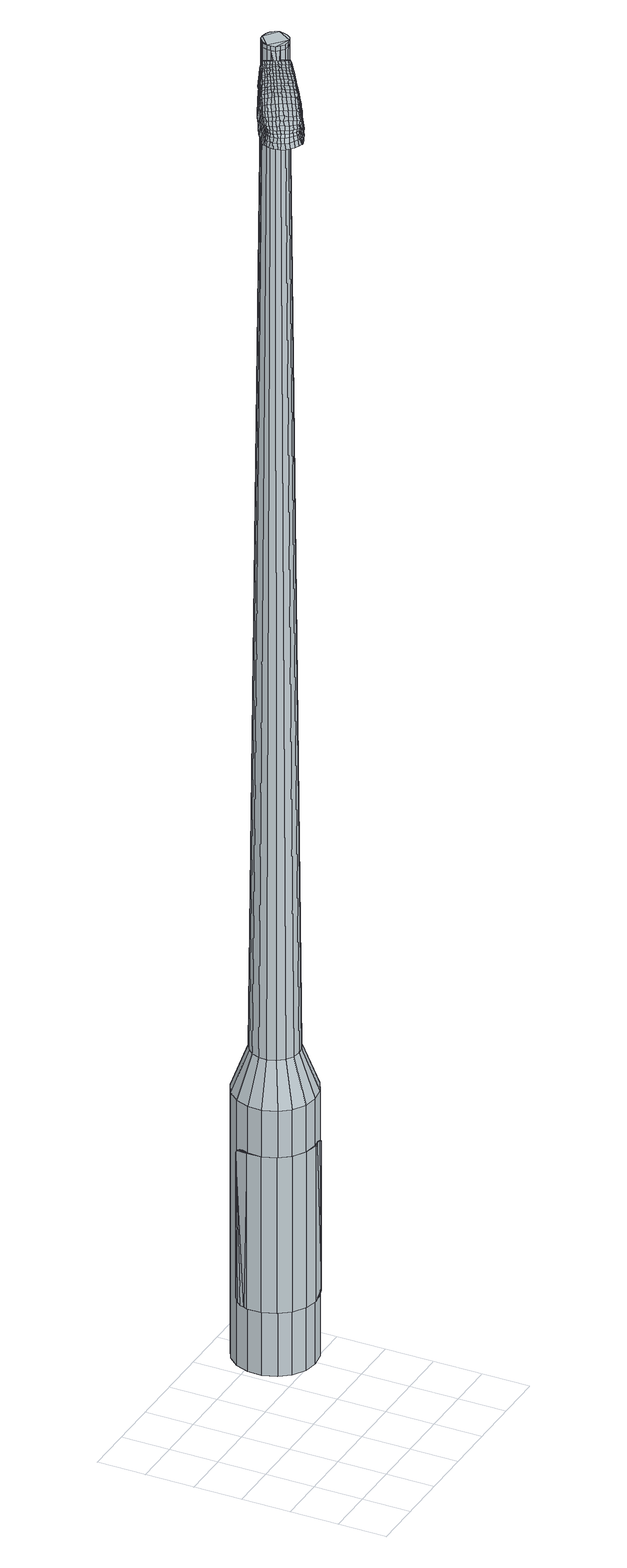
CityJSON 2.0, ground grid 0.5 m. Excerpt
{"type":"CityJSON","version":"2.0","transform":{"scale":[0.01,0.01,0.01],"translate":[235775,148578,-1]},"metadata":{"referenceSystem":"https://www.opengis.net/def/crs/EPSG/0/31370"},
"CityObjects":{
"object1":{"type":"GenericCityObject","attributes":{"cluster":125,"mean_distance_to_centroid":0.213,"new_centroid_x":235777,"new_centroid_y":148579.91,"mean_distance_to_camera":10.95,"H1":9.21,"H2":9.06,"Z_final":112.14,"cluster2":-1,"proj_x":235775.67,"proj_y":148577.5,"id_line":62606,"bearing_l":118.81,"distance":2.75,"orientation":"left","G_obj":208.81},"geometry":[{"type":"MultiSurface","lod":"2","boundaries":[[[0,1,2,3]],[[1,4,5,2]],[[4,6,7,5]],[[6,8,9,7]],[[8,10,11,9]],[[10,12,13,11]],[[12,14,15,13]],[[14,16,17,15]],[[16,18,19,17]],[[18,20,21,19]],[[20,22,23,21]],[[22,24,25,23]],[[24,26,27,25]],[[26,28,29,27]],[[28,30,31,29]],[[30,32,33,31]],[[32,34,35,33]],[[34,0,3,35]],[[36,37,38,39]],[[38,40,41,42]],[[41,43,42]],[[42,44,45,46]],[[45,47,46]],[[46,48,49,50]],[[49,51,50]],[[42,46,50,38]],[[50,52,39,38]],[[53,36,39]],[[2,5,7,35]],[[7,9,11,15]],[[11,13,15]],[[15,17,19,23]],[[19,21,23]],[[23,25,27,31]],[[27,29,31]],[[15,23,31,7]],[[31,33,35,7]],[[3,2,35]],[[1,0,54,55]],[[0,34,56,54]],[[34,32,57,56]],[[32,30,58,57]],[[30,28,59,58]],[[28,26,60,59]],[[26,24,61,60]],[[24,22,62,61]],[[22,20,63,62]],[[20,18,64,63]],[[18,16,65,64]],[[16,14,66,65]],[[14,12,67,66]],[[12,10,68,67]],[[10,8,69,68]],[[8,6,70,69]],[[6,4,71,70]],[[4,1,55,71]],[[55,54,72,73]],[[54,56,74,72]],[[56,57,75,74]],[[57,58,76,75]],[[58,59,77,76]],[[59,60,78,77]],[[60,61,79,78]],[[61,62,80,79]],[[62,63,81,80]],[[63,64,82,81]],[[64,65,83,82]],[[65,66,84,83]],[[66,67,85,84]],[[67,68,86,85]],[[68,69,87,86]],[[69,70,88,87]],[[70,71,89,88]],[[71,55,73,89]],[[90,91,92,93]],[[94,95,91,90]],[[96,97,95,94]],[[98,99,97,96]],[[100,101,99,98]],[[102,103,101,100]],[[104,105,103,102]],[[80,106,105,104]],[[107,108,106,80]],[[109,110,108,107]],[[83,111,110,109]],[[84,112,111,83]],[[85,113,112,84]],[[114,115,113,85]],[[87,116,115,114]],[[88,117,116,87]],[[118,119,117,88]],[[93,92,119,118]],[[120,121,122,123]],[[124,120,123,125]],[[126,124,125,127]],[[128,126,127,129]],[[130,128,129,131]],[[132,130,131,133]],[[134,132,133,135]],[[136,134,135,137]],[[138,136,137,139]],[[140,138,139,141]],[[142,140,141,143]],[[144,142,143,145]],[[146,144,145,147]],[[148,146,147,149]],[[150,148,149,151]],[[152,150,151,153]],[[73,72,90,93]],[[72,74,94,90]],[[74,75,96,94]],[[75,76,98,96]],[[76,77,100,98]],[[77,78,102,100]],[[78,79,104,102]],[[79,80,104]],[[81,107,80]],[[81,82,109,107]],[[82,83,109]],[[86,114,85]],[[86,87,114]],[[89,118,88]],[[89,73,93,118]],[[154,155,92,91]],[[155,156,119,92]],[[156,117,119]],[[157,115,116]],[[157,113,115]],[[158,110,111]],[[158,159,108,110]],[[159,106,108]],[[160,105,106]],[[160,161,103,105]],[[161,162,101,103]],[[162,163,99,101]],[[163,164,97,99]],[[164,165,95,97]],[[165,154,91,95]],[[39,52,152,166]],[[155,154,167,153]],[[53,39,166,121]],[[154,165,122,167]],[[36,53,121,120]],[[165,164,123,122]],[[37,36,120,124]],[[164,163,125,123]],[[38,37,124,126]],[[163,162,127,125]],[[40,38,126,128]],[[162,161,129,127]],[[41,40,128,130]],[[161,160,131,129]],[[43,41,130,132]],[[160,106,133,131]],[[42,43,132,134]],[[106,159,135,133]],[[44,42,134,136]],[[159,158,137,135]],[[45,44,136,138]],[[158,111,139,137]],[[47,45,138,140]],[[111,112,141,139]],[[46,47,140,142]],[[112,113,143,141]],[[48,46,142,144]],[[113,157,145,143]],[[49,48,144,146]],[[157,116,147,145]],[[51,49,146,148]],[[116,117,149,147]],[[50,51,148,150]],[[117,156,151,149]],[[52,50,150,152]],[[156,155,153,151]],[[152,153,168,169]],[[153,167,170,168]],[[167,122,171,170]],[[122,121,172,171]],[[121,166,173,172]],[[166,152,169,173]],[[174,175,176,177]],[[178,174,177,179]],[[174,178,180,181]],[[175,174,181,182]],[[183,184,185,186]],[[187,183,186,188]],[[183,187,189,190]],[[184,183,190,191]],[[192,193,194,195]],[[196,192,195,197]],[[192,196,198,199]],[[193,192,199,200]],[[201,202,203,204]],[[205,201,204,206]],[[201,205,207,208]],[[202,201,208,209]],[[210,211,212,213]],[[214,210,213,215]],[[210,214,216,217]],[[211,210,217,218]],[[219,220,221,222]],[[223,219,222,224]],[[219,223,225,226]],[[220,219,226,227]],[[228,229,230,231]],[[220,228,231,221]],[[228,220,227,232]],[[229,228,232,233]],[[234,235,236,237]],[[229,234,237,230]],[[234,229,233,238]],[[235,234,238,239]],[[240,178,179,241]],[[235,240,241,236]],[[240,235,239,242]],[[178,240,242,180]],[[243,244,245,246]],[[247,243,246,248]],[[243,247,249,250]],[[244,243,250,251]],[[252,253,254,255]],[[244,252,255,245]],[[252,244,251,256]],[[253,252,256,257]],[[258,259,260,261]],[[253,258,261,254]],[[258,253,257,262]],[[259,258,262,263]],[[264,265,266,267]],[[259,264,267,260]],[[264,259,263,268]],[[265,264,268,269]],[[270,175,182,271]],[[265,270,271,266]],[[270,265,269,272]],[[175,270,272,176]],[[273,274,275,276]],[[277,273,276,278]],[[273,277,279,280]],[[274,273,280,281]],[[282,283,284,285]],[[274,282,285,275]],[[282,274,281,286]],[[283,282,286,287]],[[288,289,290,291]],[[283,288,291,284]],[[288,283,287,292]],[[289,288,292,293]],[[294,187,188,295]],[[289,294,295,290]],[[294,289,293,296]],[[187,294,296,189]],[[297,298,299,300]],[[301,297,300,302]],[[297,301,303,304]],[[298,297,304,305]],[[306,307,308,309]],[[298,306,309,299]],[[306,298,305,310]],[[307,306,310,311]],[[312,313,314,315]],[[307,312,315,308]],[[312,307,311,316]],[[313,312,316,317]],[[318,319,320,321]],[[313,318,321,314]],[[318,313,317,322]],[[319,318,322,323]],[[324,184,191,325]],[[319,324,325,320]],[[324,319,323,326]],[[184,324,326,185]],[[327,213,212,328]],[[329,327,328,330]],[[327,329,331,332]],[[213,327,332,215]],[[333,329,330,334]],[[335,333,334,336]],[[333,335,337,338]],[[329,333,338,331]],[[339,335,336,340]],[[341,339,340,342]],[[339,341,343,344]],[[335,339,344,337]],[[345,341,342,346]],[[347,345,346,348]],[[345,347,349,350]],[[341,345,350,343]],[[351,347,348,352]],[[202,351,352,203]],[[351,202,209,353]],[[347,351,353,349]],[[354,355,200,199]],[[356,354,199,198]],[[354,356,357,358]],[[355,354,358,359]],[[360,361,359,358]],[[362,360,358,357]],[[360,362,363,364]],[[361,360,364,365]],[[366,367,365,364]],[[368,366,364,363]],[[366,368,369,370]],[[367,366,370,371]],[[372,373,371,370]],[[374,372,370,369]],[[372,374,207,205]],[[373,372,205,206]],[[375,376,377,378]],[[277,375,378,279]],[[375,277,278,379]],[[376,375,379,380]],[[381,196,197,382]],[[376,381,382,377]],[[381,376,380,383]],[[196,381,383,198]],[[384,385,386,387]],[[223,384,387,225]],[[384,223,224,388]],[[385,384,388,389]],[[390,391,392,393]],[[385,390,393,386]],[[390,385,389,394]],[[391,390,394,395]],[[396,193,200,397]],[[391,396,397,392]],[[396,391,395,398]],[[193,396,398,194]],[[399,400,401,402]],[[181,399,402,182]],[[399,181,180,403]],[[400,399,403,404]],[[405,406,407,408]],[[400,405,408,401]],[[405,400,404,409]],[[406,405,409,410]],[[411,204,203,412]],[[406,411,412,407]],[[411,406,410,413]],[[204,411,413,206]],[[414,415,416,417]],[[186,414,417,188]],[[414,186,185,418]],[[415,414,418,419]],[[420,208,207,421]],[[415,420,421,416]],[[420,415,419,422]],[[208,420,422,209]],[[423,424,425,426]],[[301,423,426,303]],[[423,301,302,427]],[[424,423,427,428]],[[429,214,215,430]],[[424,429,430,425]],[[429,424,428,431]],[[214,429,431,216]],[[432,433,434,435]],[[247,432,435,249]],[[432,247,248,436]],[[433,432,436,437]],[[438,439,440,441]],[[433,438,441,434]],[[438,433,437,442]],[[439,438,442,443]],[[444,211,218,445]],[[439,444,445,440]],[[444,439,443,446]],[[211,444,446,212]],[[447,448,437,436]],[[246,447,436,248]],[[447,246,245,449]],[[448,447,449,450]],[[451,452,443,442]],[[448,451,442,437]],[[451,448,450,453]],[[452,451,453,454]],[[455,328,212,446]],[[452,455,446,443]],[[455,452,454,456]],[[328,455,456,330]],[[457,458,459,460]],[[304,457,460,305]],[[457,304,303,426]],[[458,457,426,425]],[[461,332,331,462]],[[458,461,462,459]],[[461,458,425,430]],[[332,461,430,215]],[[463,464,450,449]],[[255,463,449,245]],[[463,255,254,465]],[[464,463,465,466]],[[467,468,454,453]],[[464,467,453,450]],[[467,464,466,469]],[[468,467,469,470]],[[471,334,330,456]],[[468,471,456,454]],[[471,468,470,472]],[[334,471,472,336]],[[473,474,475,476]],[[310,473,476,311]],[[473,310,305,460]],[[474,473,460,459]],[[477,338,337,478]],[[474,477,478,475]],[[477,474,459,462]],[[338,477,462,331]],[[479,480,466,465]],[[261,479,465,254]],[[479,261,260,481]],[[480,479,481,482]],[[483,484,470,469]],[[480,483,469,466]],[[483,480,482,485]],[[484,483,485,486]],[[487,340,336,472]],[[484,487,472,470]],[[487,484,486,488]],[[340,487,488,342]],[[489,490,491,492]],[[316,489,492,317]],[[489,316,311,476]],[[490,489,476,475]],[[493,344,343,494]],[[490,493,494,491]],[[493,490,475,478]],[[344,493,478,337]],[[495,496,482,481]],[[267,495,481,260]],[[495,267,266,497]],[[496,495,497,498]],[[499,500,486,485]],[[496,499,485,482]],[[499,496,498,501]],[[500,499,501,502]],[[503,346,342,488]],[[500,503,488,486]],[[503,500,502,504]],[[346,503,504,348]],[[505,506,507,508]],[[322,505,508,323]],[[505,322,317,492]],[[506,505,492,491]],[[509,350,349,510]],[[506,509,510,507]],[[509,506,491,494]],[[350,509,494,343]],[[511,512,498,497]],[[271,511,497,266]],[[511,271,182,402]],[[512,511,402,401]],[[513,514,502,501]],[[512,513,501,498]],[[513,512,401,408]],[[514,513,408,407]],[[515,352,348,504]],[[514,515,504,502]],[[515,514,407,412]],[[352,515,412,203]],[[516,517,419,418]],[[326,516,418,185]],[[516,326,323,508]],[[517,516,508,507]],[[518,353,209,422]],[[517,518,422,419]],[[518,517,507,510]],[[353,518,510,349]],[[519,520,380,379]],[[276,519,379,278]],[[519,276,275,521]],[[520,519,521,522]],[[523,356,198,383]],[[520,523,383,380]],[[523,520,522,524]],[[356,523,524,357]],[[525,526,527,528]],[[226,525,528,227]],[[525,226,225,387]],[[526,525,387,386]],[[529,530,531,532]],[[526,529,532,527]],[[529,526,386,393]],[[530,529,393,392]],[[533,355,359,534]],[[530,533,534,531]],[[533,530,392,397]],[[355,533,397,200]],[[535,536,522,521]],[[285,535,521,275]],[[535,285,284,537]],[[536,535,537,538]],[[539,362,357,524]],[[536,539,524,522]],[[539,536,538,540]],[[362,539,540,363]],[[541,542,543,544]],[[232,541,544,233]],[[541,232,227,528]],[[542,541,528,527]],[[545,546,547,548]],[[542,545,548,543]],[[545,542,527,532]],[[546,545,532,531]],[[549,361,365,550]],[[546,549,550,547]],[[549,546,531,534]],[[361,549,534,359]],[[551,552,538,537]],[[291,551,537,284]],[[551,291,290,553]],[[552,551,553,554]],[[555,368,363,540]],[[552,555,540,538]],[[555,552,554,556]],[[368,555,556,369]],[[557,558,559,560]],[[238,557,560,239]],[[557,238,233,544]],[[558,557,544,543]],[[561,562,563,564]],[[558,561,564,559]],[[561,558,543,548]],[[562,561,548,547]],[[565,367,371,566]],[[562,565,566,563]],[[565,562,547,550]],[[367,565,550,365]],[[567,568,554,553]],[[295,567,553,290]],[[567,295,188,417]],[[568,567,417,416]],[[569,374,369,556]],[[568,569,556,554]],[[569,568,416,421]],[[374,569,421,207]],[[570,571,404,403]],[[242,570,403,180]],[[570,242,239,560]],[[571,570,560,559]],[[572,573,410,409]],[[571,572,409,404]],[[572,571,559,564]],[[573,572,564,563]],[[574,373,206,413]],[[573,574,413,410]],[[574,573,563,566]],[[373,574,566,371]],[[575,576,577,578]],[[578,577,579,580]],[[581,579,577,582]],[[582,577,576,583]],[[584,585,586,587]],[[587,586,588,589]],[[590,588,586,591]],[[591,586,585,592]],[[593,594,595,596]],[[596,595,597,598]],[[599,597,595,600]],[[600,595,594,601]],[[602,603,604,605]],[[605,604,606,607]],[[608,606,604,609]],[[609,604,603,610]],[[611,612,613,614]],[[614,613,615,616]],[[617,615,613,618]],[[618,613,612,619]],[[620,621,622,623]],[[623,622,624,625]],[[626,624,622,627]],[[627,622,621,628]],[[629,630,631,632]],[[632,631,621,620]],[[628,621,631,633]],[[633,631,630,634]],[[635,636,637,638]],[[638,637,630,629]],[[634,630,637,639]],[[639,637,636,640]],[[580,579,641,642]],[[642,641,636,635]],[[640,636,641,643]],[[643,641,579,581]],[[644,645,646,647]],[[647,646,648,649]],[[650,648,646,651]],[[651,646,645,652]],[[653,654,655,656]],[[656,655,645,644]],[[652,645,655,657]],[[657,655,654,658]],[[659,660,661,662]],[[662,661,654,653]],[[658,654,661,663]],[[663,661,660,664]],[[665,666,667,668]],[[668,667,660,659]],[[664,660,667,669]],[[669,667,666,670]],[[583,576,671,672]],[[672,671,666,665]],[[670,666,671,673]],[[673,671,576,575]],[[674,675,676,677]],[[677,676,678,679]],[[680,678,676,681]],[[681,676,675,682]],[[683,684,685,686]],[[686,685,675,674]],[[682,675,685,687]],[[687,685,684,688]],[[689,690,691,692]],[[692,691,684,683]],[[688,684,691,693]],[[693,691,690,694]],[[589,588,695,696]],[[696,695,690,689]],[[694,690,695,697]],[[697,695,588,590]],[[698,699,700,701]],[[701,700,702,703]],[[704,702,700,705]],[[705,700,699,706]],[[707,708,709,710]],[[710,709,699,698]],[[706,699,709,711]],[[711,709,708,712]],[[713,714,715,716]],[[716,715,708,707]],[[712,708,715,717]],[[717,715,714,718]],[[719,720,721,722]],[[722,721,714,713]],[[718,714,721,723]],[[723,721,720,724]],[[592,585,725,726]],[[726,725,720,719]],[[724,720,725,727]],[[727,725,585,584]],[[611,614,728,729]],[[729,728,730,731]],[[732,730,728,733]],[[733,728,614,616]],[[731,730,734,735]],[[735,734,736,737]],[[738,736,734,739]],[[739,734,730,732]],[[737,736,740,741]],[[741,740,742,743]],[[744,742,740,745]],[[745,740,736,738]],[[743,742,746,747]],[[747,746,748,749]],[[750,748,746,751]],[[751,746,742,744]],[[749,748,752,753]],[[753,752,603,602]],[[610,603,752,754]],[[754,752,748,750]],[[601,755,756,600]],[[600,756,757,599]],[[758,757,756,759]],[[759,756,755,760]],[[760,761,762,759]],[[759,762,763,758]],[[764,763,762,765]],[[765,762,761,766]],[[766,767,768,765]],[[765,768,769,764]],[[770,769,768,771]],[[771,768,767,772]],[[772,773,774,771]],[[771,774,775,770]],[[608,775,774,606]],[[606,774,773,607]],[[776,777,778,779]],[[779,778,678,680]],[[679,678,778,780]],[[780,778,777,781]],[[598,597,782,783]],[[783,782,777,776]],[[781,777,782,784]],[[784,782,597,599]],[[785,786,787,788]],[[788,787,624,626]],[[625,624,787,789]],[[789,787,786,790]],[[791,792,793,794]],[[794,793,786,785]],[[790,786,793,795]],[[795,793,792,796]],[[601,594,797,798]],[[798,797,792,791]],[[796,792,797,799]],[[799,797,594,593]],[[800,801,802,803]],[[803,802,582,583]],[[581,582,802,804]],[[804,802,801,805]],[[806,807,808,809]],[[809,808,801,800]],[[805,801,808,810]],[[810,808,807,811]],[[602,605,812,813]],[[813,812,807,806]],[[811,807,812,814]],[[814,812,605,607]],[[815,816,817,818]],[[818,817,587,589]],[[584,587,817,819]],[[819,817,816,820]],[[608,609,821,822]],[[822,821,816,815]],[[820,816,821,823]],[[823,821,609,610]],[[824,825,702,826]],[[826,702,704]],[[703,702,827]],[[827,702,825,828]],[[616,615,829,830]],[[830,829,825,824]],[[828,825,829,831]],[[831,829,615,617]],[[832,833,648,650]],[[649,648,834]],[[834,648,833,835]],[[836,837,838,839]],[[839,838,833,832]],[[835,833,838,840]],[[840,838,837,841]],[[619,612,842,843]],[[843,842,837,836]],[[841,837,842,844]],[[844,842,612,611]],[[835,845,846,834]],[[834,846,647,649]],[[644,647,846,847]],[[846,845,847]],[[841,848,849,840]],[[840,849,845,835]],[[847,845,849,850]],[[850,849,848,851]],[[611,729,852,844]],[[844,852,848,841]],[[851,848,852,853]],[[853,852,729,731]],[[854,855,856,857]],[[857,856,705,706]],[[704,705,856,826]],[[826,856,855,824]],[[732,733,858,859]],[[859,858,855,854]],[[824,855,858,830]],[[830,858,733,616]],[[860,861,847]],[[847,861,656,644]],[[653,656,861,862]],[[862,861,860,863]],[[851,864,865,850]],[[850,865,860,847]],[[863,860,865,866]],[[866,865,864,867]],[[731,735,868,853]],[[853,868,864,851]],[[867,864,868,869]],[[869,868,735,737]],[[870,871,872,873]],[[873,872,711,712]],[[706,711,872,857]],[[857,872,871,854]],[[738,739,874,875]],[[875,874,871,870]],[[854,871,874,859]],[[859,874,739,732]],[[863,876,877,862]],[[862,877,662,653]],[[659,662,877,878]],[[878,877,876,879]],[[867,880,881,866]],[[866,881,876,863]],[[879,876,881,882]],[[882,881,880,883]],[[737,741,884,869]],[[869,884,880,867]],[[883,880,884,885]],[[885,884,741,743]],[[886,887,888,889]],[[889,888,717,718]],[[712,717,888,873]],[[873,888,887,870]],[[744,745,890,891]],[[891,890,887,886]],[[870,887,890,875]],[[875,890,745,738]],[[879,892,893,878]],[[878,893,668,659]],[[665,668,893,894]],[[894,893,892,895]],[[883,896,897,882]],[[882,897,892,879]],[[895,892,897,898]],[[898,897,896,899]],[[743,747,900,885]],[[885,900,896,883]],[[899,896,900,901]],[[901,900,747,749]],[[902,903,904,905]],[[905,904,723,724]],[[718,723,904,889]],[[889,904,903,886]],[[750,751,906,907]],[[907,906,903,902]],[[886,903,906,891]],[[891,906,751,744]],[[895,908,909,894]],[[894,909,672,665]],[[583,672,909,803]],[[803,909,908,800]],[[899,910,911,898]],[[898,911,908,895]],[[800,908,911,809]],[[809,911,910,806]],[[749,753,912,901]],[[901,912,910,899]],[[806,910,912,813]],[[813,912,753,602]],[[820,913,914,819]],[[819,914,727,584]],[[724,727,914,905]],[[905,914,913,902]],[[610,754,915,823]],[[823,915,913,820]],[[902,913,915,907]],[[907,915,754,750]],[[781,916,917,780]],[[780,917,677,679]],[[674,677,917,918]],[[918,917,916,919]],[[599,757,920,784]],[[784,920,916,781]],[[919,916,920,921]],[[921,920,757,758]],[[922,923,924,925]],[[925,924,627,628]],[[626,627,924,788]],[[788,924,923,785]],[[926,927,928,929]],[[929,928,923,922]],[[785,923,928,794]],[[794,928,927,791]],[[760,755,930,931]],[[931,930,927,926]],[[791,927,930,798]],[[798,930,755,601]],[[919,932,933,918]],[[918,933,686,674]],[[683,686,933,934]],[[934,933,932,935]],[[758,763,936,921]],[[921,936,932,919]],[[935,932,936,937]],[[937,936,763,764]],[[938,939,940,941]],[[941,940,633,634]],[[628,633,940,925]],[[925,940,939,922]],[[942,943,944,945]],[[945,944,939,938]],[[922,939,944,929]],[[929,944,943,926]],[[766,761,946,947]],[[947,946,943,942]],[[926,943,946,931]],[[931,946,761,760]],[[935,948,949,934]],[[934,949,692,683]],[[689,692,949,950]],[[950,949,948,951]],[[764,769,952,937]],[[937,952,948,935]],[[951,948,952,953]],[[953,952,769,770]],[[954,955,956,957]],[[957,956,639,640]],[[634,639,956,941]],[[941,956,955,938]],[[958,959,960,961]],[[961,960,955,954]],[[938,955,960,945]],[[945,960,959,942]],[[772,767,962,963]],[[963,962,959,958]],[[942,959,962,947]],[[947,962,767,766]],[[951,964,965,950]],[[950,965,696,689]],[[589,696,965,818]],[[818,965,964,815]],[[770,775,966,953]],[[953,966,964,951]],[[815,964,966,822]],[[822,966,775,608]],[[805,967,968,804]],[[804,968,643,581]],[[640,643,968,957]],[[957,968,967,954]],[[811,969,970,810]],[[810,970,967,805]],[[954,967,970,961]],[[961,970,969,958]],[[607,773,971,814]],[[814,971,969,811]],[[958,969,971,963]],[[963,971,773,772]],[[575,578,177,176]],[[578,580,179,177]],[[590,591,190,189]],[[591,592,191,190]],[[593,596,195,194]],[[596,598,197,195]],[[617,618,217,216]],[[618,619,218,217]],[[620,623,222,221]],[[623,625,224,222]],[[629,632,231,230]],[[632,620,221,231]],[[635,638,237,236]],[[638,629,230,237]],[[580,642,241,179]],[[642,635,236,241]],[[650,651,250,249]],[[651,652,251,250]],[[652,657,256,251]],[[657,658,257,256]],[[658,663,262,257]],[[663,664,263,262]],[[664,669,268,263]],[[669,670,269,268]],[[670,673,272,269]],[[673,575,176,272]],[[680,681,280,279]],[[681,682,281,280]],[[682,687,286,281]],[[687,688,287,286]],[[688,693,292,287]],[[693,694,293,292]],[[694,697,296,293]],[[697,590,189,296]],[[698,701,300,299]],[[701,703,302,300]],[[707,710,309,308]],[[710,698,299,309]],[[713,716,315,314]],[[716,707,308,315]],[[719,722,321,320]],[[722,713,314,321]],[[592,726,325,191]],[[726,719,320,325]],[[776,779,378,377]],[[779,680,279,378]],[[598,783,382,197]],[[783,776,377,382]],[[625,789,388,224]],[[789,790,389,388]],[[790,795,394,389]],[[795,796,395,394]],[[796,799,398,395]],[[799,593,194,398]],[[703,827,427,302]],[[827,828,428,427]],[[828,831,431,428]],[[831,617,216,431]],[[832,650,435,434]],[[650,249,435]],[[836,839,441,440]],[[839,832,434,441]],[[619,843,445,218]],[[843,836,440,445]],[[972,973,974,975]],[[976,977,975,974]],[[978,979,980,981]],[[982,983,984,985]],[[973,986,987,974]],[[988,976,974,987]],[[989,978,981,990]],[[991,992,983,982]],[[986,993,994,987]],[[994,995,988,987]],[[996,989,990,997]],[[998,992,991,999]],[[993,1000,1001,994]],[[1001,1002,995,994]],[[1003,996,997,1004]],[[1005,998,999,1006]],[[1007,1008,1009,1010]],[[1011,1012,1008,1007]],[[1011,1013,1014,1012]],[[1013,1015,1016,1014]],[[1017,1018,1019,1020]],[[1021,1022,1018,1017]],[[1023,1024,1022,1021]],[[1025,1026,1024,1023]],[[1020,1009,1008,1017]],[[1017,1008,1012,1021]],[[1012,1014,1023,1021]],[[1014,1016,1025,1023]],[[981,980,977,976]],[[990,981,976,988]],[[995,997,990,988]],[[1002,1004,997,995]],[[982,985,979,978]],[[991,982,978,989]],[[999,991,989,996]],[[1006,999,996,1003]],[[983,1007,1010,984]],[[992,1011,1007,983]],[[1013,1011,992,998]],[[1015,1013,998,1005]],[[1027,1028,1029,1030]],[[1029,1031,1032,1033]],[[1029,1033,1034,1035]],[[1029,1035,1030]],[[1036,1027,1030,1037]],[[1038,1037,1030,1039]],[[1040,1039,1030]],[[1041,1029,1028,1042]],[[1043,1041,1042,1044]],[[1045,1043,1044,1046]],[[1047,1045,1046,1048]],[[1049,1047,1048,1050]],[[1050,1051,1052,1053]],[[1050,1053,1054,1055]],[[1050,1055,1056,1057]],[[1056,1058,1059,1060]],[[1056,1060,1061,1062]],[[1056,1062,1057]],[[1050,1057,1049]],[[1063,1064,1028,1027]],[[1065,1066,1031,1029]],[[1067,1068,1040,1030]],[[1064,1069,1042,1028]],[[1070,1065,1029,1041]],[[1069,1071,1044,1042]],[[1072,1070,1041,1043]],[[1071,1073,1046,1044]],[[1074,1072,1043,1045]],[[1073,1075,1048,1046]],[[1076,1074,1045,1047]],[[1075,1077,1050,1048]],[[1078,1076,1047,1049]],[[1077,1079,1051,1050]],[[1080,1081,1058,1056]],[[1082,1078,1049,1057]],[[1052,1051,1079,1083]],[[1053,1052,1083,1084]],[[1054,1053,1084,1085]],[[1055,1054,1085,1086]],[[1056,1055,1086,1080]],[[1087,1063,1027,1036]],[[1088,1087,1036,1037]],[[1089,1088,1037,1038]],[[1090,1089,1038,1039]],[[1068,1090,1039,1040]],[[1032,1031,1066,1091]],[[1059,1058,1081,1092]],[[1033,1032,1091,1093]],[[1034,1033,1093,1094]],[[1035,1034,1094,1095]],[[1030,1035,1095,1067]],[[1060,1059,1092,1096]],[[1061,1060,1096,1097]],[[1062,1061,1097,1098]],[[1057,1062,1098,1082]]]}]}
},
"vertices":[
[162,168,384],[157,182,384],[157,182,96],[162,168,96],[158,197,384],[158,197,96],[163,211,384],[163,211,96],[173,222,384],[173,222,96],[186,229,384],[186,229,96],[200,231,384],[200,231,96],[215,228,384],[215,228,96],[227,221,384],[227,221,96],[236,209,384],[236,209,96],[241,195,384],[241,195,96],[241,181,384],[241,181,96],[235,167,384],[235,167,96],[226,156,384],[226,156,96],[213,149,384],[213,149,96],[198,147,384],[198,147,96],[184,149,384],[184,149,96],[171,157,384],[171,157,96],[194,176,1524],[199,175,1524],[204,176,1524],[187,182,1524],[208,178,1524],[211,182,1524],[213,191,1524],[212,186,1524],[211,195,1524],[208,199,1524],[199,202,1524],[204,201,1524],[195,202,1524],[191,199,1524],[186,191,1524],[188,196,1524],[186,187,1524],[190,179,1524],[177,177,429],[174,185,429],[183,170,429],[190,165,429],[199,164,429],[207,165,429],[215,169,429],[221,176,429],[224,184,429],[224,193,429],[221,201,429],[216,208,429],[208,212,429],[200,214,429],[191,213,429],[183,208,429],[178,202,429],[175,194,429],[187,182,1483],[186,187,1483],[190,179,1483],[194,176,1483],[199,175,1483],[204,176,1483],[208,178,1483],[211,182,1483],[212,186,1483],[213,191,1483],[211,195,1483],[208,199,1483],[204,201,1483],[199,202,1483],[195,202,1483],[191,199,1483],[188,196,1483],[186,191,1483],[188,183,1483],[188,183,1485],[187,187,1485],[187,187,1483],[191,179,1483],[191,179,1485],[195,177,1483],[195,177,1485],[199,176,1483],[199,176,1485],[203,177,1483],[203,177,1485],[207,179,1483],[207,179,1485],[210,182,1483],[210,182,1485],[212,186,1485],[212,191,1483],[212,191,1485],[210,195,1483],[210,195,1485],[208,199,1485],[204,201,1485],[199,202,1485],[195,201,1483],[195,201,1485],[191,199,1485],[188,196,1485],[187,191,1483],[187,191,1485],[194,176,1519],[190,179,1519],[190,179,1493],[194,176,1493],[199,175,1519],[199,175,1493],[204,176,1519],[204,176,1493],[208,178,1519],[208,178,1493],[211,182,1519],[211,182,1493],[212,186,1519],[212,186,1493],[213,191,1519],[213,191,1493],[211,195,1519],[211,195,1493],[208,199,1519],[208,199,1493],[204,201,1519],[204,201,1493],[199,202,1519],[199,202,1493],[195,202,1519],[195,202,1493],[191,199,1519],[191,199,1493],[188,196,1519],[188,196,1493],[186,191,1519],[186,191,1493],[186,187,1519],[186,187,1493],[187,182,1485],[186,187,1485],[186,191,1485],[195,202,1485],[211,195,1485],[213,191,1485],[211,182,1485],[208,178,1485],[204,176,1485],[199,175,1485],[194,176,1485],[190,179,1485],[187,182,1519],[187,182,1493],[170,176,1513],[170,176,1518],[171,173,1513],[173,171,1513],[173,171,1518],[171,173,1518],[97,155,1519],[103,158,1518],[101,159,1509],[95,156,1510],[89,151,1519],[87,152,1510],[91,150,1526],[98,154,1525],[105,157,1525],[115,121,1519],[121,125,1518],[121,126,1525],[115,123,1525],[108,117,1519],[108,118,1526],[107,115,1510],[115,119,1510],[121,123,1509],[42,101,1519],[41,104,1519],[40,104,1513],[42,100,1513],[45,98,1519],[45,97,1513],[47,99,1524],[44,102,1524],[42,105,1524],[107,137,1530],[114,140,1529],[112,143,1529],[106,140,1530],[99,132,1531],[98,135,1531],[101,129,1530],[109,133,1530],[115,137,1529],[178,176,1512],[177,178,1512],[176,177,1517],[177,175,1517],[179,173,1512],[178,173,1517],[179,172,1506],[177,175,1506],[176,178,1506],[46,125,1519],[48,127,1519],[47,128,1512],[44,126,1512],[44,123,1518],[42,124,1512],[45,123,1522],[46,124,1523],[49,126,1524],[52,130,1519],[57,133,1519],[55,134,1512],[51,130,1512],[53,129,1524],[58,132,1525],[62,136,1519],[69,140,1519],[67,141,1511],[60,137,1511],[63,135,1526],[70,139,1526],[79,145,1519],[77,146,1510],[80,144,1526],[163,187,1513],[157,183,1513],[158,183,1518],[164,186,1517],[169,189,1512],[168,188,1516],[167,189,1506],[162,187,1507],[155,184,1507],[150,180,1514],[143,177,1515],[144,176,1520],[151,179,1519],[148,181,1507],[141,178,1507],[136,174,1515],[129,171,1516],[131,170,1522],[138,173,1521],[135,174,1508],[128,171,1508],[123,167,1517],[116,164,1517],[118,163,1524],[124,167,1523],[121,168,1508],[114,165,1509],[110,161,1518],[111,160,1524],[108,162,1509],[62,93,1519],[65,95,1519],[65,96,1524],[62,95,1523],[60,93,1518],[60,94,1522],[59,91,1512],[62,92,1512],[65,93,1512],[70,96,1519],[75,99,1519],[75,100,1525],[69,98,1524],[69,95,1512],[75,97,1512],[80,101,1519],[87,105,1519],[87,107,1526],[80,103,1526],[80,100,1511],[87,103,1511],[97,111,1519],[97,112,1526],[97,109,1510],[178,160,1513],[171,156,1513],[171,154,1507],[178,159,1507],[182,163,1512],[182,162,1506],[181,163,1516],[178,161,1517],[171,157,1518],[165,152,1514],[159,148,1515],[158,146,1507],[165,150,1507],[165,153,1519],[159,149,1520],[152,144,1515],[146,140,1516],[146,138,1508],[152,142,1508],[152,146,1521],[146,142,1522],[140,136,1517],[134,132,1517],[133,130,1509],[139,134,1508],[140,138,1523],[134,134,1524],[127,128,1518],[127,126,1509],[127,130,1524],[172,173,1519],[171,175,1519],[166,169,1520],[164,171,1520],[167,166,1520],[173,170,1519],[159,165,1522],[158,168,1522],[152,162,1523],[151,164,1523],[154,159,1523],[160,163,1521],[146,158,1524],[145,161,1524],[139,155,1525],[138,157,1525],[141,152,1525],[147,155,1524],[133,151,1526],[132,154,1526],[127,147,1527],[125,150,1527],[128,144,1527],[135,148,1526],[120,144,1528],[119,147,1528],[122,141,1528],[46,103,1527],[45,106,1527],[49,100,1526],[53,102,1527],[50,105,1528],[49,109,1528],[56,108,1529],[54,112,1529],[59,105,1528],[65,109,1530],[62,112,1530],[61,115,1530],[69,115,1531],[67,119,1531],[71,112,1530],[79,116,1531],[77,120,1531],[75,123,1531],[88,126,1531],[86,129,1531],[90,123,1531],[57,93,1518],[54,93,1519],[54,92,1513],[57,91,1513],[58,94,1523],[55,94,1523],[50,95,1519],[49,94,1513],[51,96,1524],[42,121,1518],[41,119,1518],[43,119,1523],[44,121,1523],[41,122,1513],[40,119,1513],[40,115,1519],[39,112,1519],[41,112,1524],[41,116,1523],[39,116,1513],[38,111,1513],[40,108,1519],[41,108,1524],[39,107,1513],[99,153,1528],[100,151,1528],[107,154,1528],[106,156,1527],[92,149,1528],[92,147,1529],[101,148,1529],[103,145,1530],[109,149,1529],[108,152,1528],[93,144,1529],[95,141,1530],[104,143,1530],[111,146,1529],[96,138,1531],[115,124,1528],[113,126,1529],[106,122,1529],[107,120,1528],[121,128,1527],[120,130,1528],[111,130,1529],[104,125,1530],[118,133,1528],[184,165,1512],[183,167,1512],[181,167,1517],[182,165,1517],[183,164,1506],[182,166,1506],[181,170,1512],[180,170,1517],[181,169,1506],[171,189,1512],[172,187,1512],[170,187,1506],[170,189,1506],[170,188,1517],[171,186,1517],[173,185,1512],[174,183,1512],[173,183,1506],[172,185,1506],[172,184,1517],[173,182,1517],[175,180,1512],[174,180,1506],[174,180,1517],[165,185,1519],[166,184,1519],[159,182,1520],[159,180,1520],[167,182,1519],[168,179,1519],[160,178,1520],[162,176,1520],[170,177,1519],[163,174,1520],[177,162,1519],[177,164,1519],[170,160,1520],[171,159,1520],[175,167,1519],[169,163,1520],[152,178,1521],[153,177,1521],[145,175,1522],[146,174,1522],[154,175,1521],[155,173,1521],[147,172,1522],[149,169,1523],[156,170,1522],[150,167,1523],[165,155,1521],[164,157,1521],[157,153,1522],[158,151,1522],[162,159,1521],[156,156,1522],[138,172,1523],[139,170,1523],[132,169,1524],[133,167,1524],[141,168,1523],[142,166,1524],[134,165,1525],[135,162,1525],[143,163,1524],[137,160,1525],[152,147,1523],[151,149,1523],[145,145,1524],[146,143,1524],[149,152,1524],[143,148,1525],[125,165,1525],[126,164,1525],[119,162,1526],[120,161,1526],[127,161,1526],[129,159,1526],[121,158,1527],[122,155,1527],[130,156,1526],[124,153,1527],[139,139,1525],[138,141,1525],[132,137,1526],[133,135,1526],[137,144,1526],[130,141,1527],[112,159,1527],[113,157,1527],[114,155,1527],[116,152,1528],[117,149,1528],[127,132,1527],[126,134,1527],[124,137,1528],[60,95,1525],[57,96,1525],[63,96,1526],[61,97,1526],[53,98,1526],[57,99,1527],[46,123,1525],[45,120,1525],[48,122,1526],[49,125,1525],[44,117,1525],[43,114,1526],[47,116,1527],[47,119,1526],[44,110,1526],[47,112,1527],[68,99,1526],[66,100,1527],[74,101,1527],[72,103,1528],[62,102,1528],[68,105,1529],[53,127,1526],[52,125,1527],[58,128,1528],[58,131,1527],[52,122,1527],[52,119,1528],[58,122,1529],[58,126,1528],[53,115,1528],[59,119,1530],[79,104,1528],[77,106,1529],[86,108,1528],[85,110,1529],[74,108,1529],[82,113,1530],[63,134,1528],[63,132,1528],[71,136,1529],[71,138,1528],[64,129,1529],[64,125,1530],[72,130,1530],[71,133,1530],[66,122,1530],[74,126,1531],[97,114,1529],[95,116,1529],[93,119,1530],[81,143,1528],[81,141,1529],[82,139,1530],[83,136,1530],[85,132,1531],[102,157,1509],[104,156,1518],[98,153,1518],[96,154,1509],[90,149,1519],[88,150,1510],[91,148,1525],[99,152,1525],[105,155,1525],[120,128,1525],[120,126,1518],[114,123,1518],[114,124,1525],[107,118,1519],[107,120,1525],[106,116,1510],[114,121,1509],[120,124,1509],[42,105,1513],[43,105,1519],[44,102,1519],[43,102,1513],[47,100,1519],[46,99,1513],[48,100,1524],[45,103,1524],[44,106,1524],[112,143,1528],[113,140,1528],[107,137,1529],[105,139,1529],[99,132,1529],[97,135,1529],[101,129,1529],[109,134,1529],[115,137,1528],[174,177,1516],[175,177,1512],[176,175,1512],[175,174,1516],[177,172,1512],[176,172,1516],[177,171,1506],[175,174,1506],[174,177,1506],[48,126,1512],[49,125,1519],[47,124,1518],[45,124,1512],[45,122,1518],[44,123,1512],[46,122,1522],[48,123,1523],[50,125,1523],[56,132,1512],[58,131,1519],[53,128,1519],[52,129,1512],[54,127,1524],[59,130,1525],[68,139,1511],[70,138,1519],[63,134,1519],[61,135,1511],[64,133,1525],[71,137,1526],[80,144,1519],[78,144,1510],[81,143,1526],[158,181,1518],[157,182,1513],[164,185,1513],[165,184,1517],[169,187,1512],[168,186,1515],[168,187,1506],[163,185,1506],[156,182,1507],[145,174,1520],[144,175,1514],[150,178,1514],[152,178,1519],[149,179,1507],[142,176,1507],[132,168,1522],[130,169,1516],[137,172,1515],[138,171,1521],[135,173,1508],[129,169,1508],[118,162,1523],[117,162,1517],[124,166,1516],[125,165,1522],[122,166,1508],[115,163,1508],[110,159,1517],[112,158,1524],[109,160,1509],[64,98,1523],[64,96,1519],[62,95,1518],[61,96,1523],[59,95,1518],[60,96,1522],[59,93,1512],[61,94,1512],[64,95,1512],[74,102,1525],[74,101,1519],[69,98,1519],[69,100,1524],[69,97,1512],[74,99,1512],[86,108,1526],[86,107,1519],[79,103,1519],[79,105,1525],[79,101,1511],[86,105,1511],[96,112,1519],[96,114,1526],[96,111,1510],[170,156,1507],[170,158,1513],[177,162,1513],[176,160,1506],[181,165,1512],[181,163,1506],[180,165,1515],[177,163,1517],[170,159,1518],[157,148,1507],[158,150,1514],[164,154,1514],[164,152,1507],[164,155,1519],[158,151,1520],[145,140,1508],[145,142,1516],[151,146,1515],[151,144,1508],[151,147,1521],[145,143,1522],[132,132,1508],[132,134,1517],[139,138,1516],[138,136,1508],[139,139,1522],[132,136,1523],[126,130,1517],[126,128,1509],[126,132,1524],[171,172,1518],[170,174,1518],[165,169,1519],[164,171,1519],[166,166,1519],[173,170,1518],[158,165,1520],[157,167,1520],[152,162,1521],[151,164,1521],[153,159,1521],[160,163,1520],[145,158,1523],[144,160,1523],[139,154,1524],[138,157,1524],[140,152,1524],[147,155,1523],[132,151,1525],[131,153,1525],[126,147,1526],[125,150,1526],[128,144,1526],[134,148,1525],[120,144,1527],[118,146,1527],[121,141,1527],[46,107,1526],[47,104,1526],[50,101,1525],[53,103,1526],[51,106,1526],[49,109,1526],[55,112,1528],[56,109,1528],[59,106,1527],[65,109,1528],[63,112,1529],[61,115,1529],[67,119,1530],[69,116,1530],[71,113,1529],[79,117,1530],[77,120,1530],[75,123,1530],[86,129,1530],[88,126,1530],[90,123,1530],[55,94,1513],[55,95,1518],[58,95,1518],[58,93,1512],[58,96,1523],[56,96,1523],[51,97,1519],[50,96,1513],[52,98,1523],[45,119,1523],[43,118,1518],[44,121,1518],[46,121,1523],[43,121,1512],[42,119,1512],[43,112,1523],[42,112,1519],[42,115,1519],[43,116,1523],[41,115,1513],[41,112,1513],[42,108,1519],[43,109,1524],[41,108,1513],[106,153,1527],[100,150,1527],[100,151,1527],[106,154,1526],[92,147,1527],[92,146,1528],[109,148,1528],[103,145,1528],[101,148,1528],[108,151,1527],[93,144,1528],[95,141,1529],[104,142,1529],[110,146,1528],[96,138,1529],[105,122,1528],[113,127,1527],[114,125,1527],[106,121,1527],[120,129,1526],[119,130,1527],[111,130,1528],[103,125,1528],[117,133,1527],[180,166,1516],[181,166,1512],[180,165,1516],[181,164,1506],[180,165,1506],[179,169,1512],[178,169,1516],[179,168,1506],[169,186,1506],[170,186,1512],[169,186,1516],[169,185,1516],[171,182,1506],[172,182,1512],[171,184,1512],[170,184,1506],[170,183,1516],[171,181,1516],[173,179,1512],[172,179,1506],[173,179,1516],[165,183,1518],[165,184,1518],[159,180,1519],[168,179,1518],[166,181,1518],[160,178,1519],[161,176,1519],[169,177,1518],[163,173,1519],[170,160,1519],[176,164,1518],[176,163,1518],[170,159,1519],[174,167,1518],[168,163,1519],[152,176,1520],[152,177,1520],[145,174,1521],[146,173,1521],[155,172,1520],[153,174,1520],[147,171,1521],[148,169,1521],[156,170,1520],[149,166,1521],[157,153,1521],[163,156,1520],[164,155,1520],[157,152,1521],[162,159,1520],[155,156,1521],[139,170,1522],[139,171,1522],[132,167,1523],[132,166,1523],[141,165,1522],[140,168,1522],[134,164,1523],[135,162,1524],[143,163,1523],[136,159,1524],[144,145,1523],[150,149,1522],[151,148,1522],[145,144,1523],[149,152,1522],[142,148,1523],[126,163,1524],[125,164,1524],[119,161,1525],[119,160,1525],[128,158,1525],[127,161,1524],[121,158,1525],[122,155,1526],[130,156,1525],[123,152,1526],[131,138,1525],[138,141,1524],[138,140,1524],[132,136,1525],[136,144,1524],[130,141,1525],[113,157,1526],[112,158,1526],[115,152,1527],[114,154,1526],[117,149,1527],[125,134,1526],[126,133,1526],[123,137,1526],[58,97,1524],[60,97,1524],[63,98,1525],[61,98,1525],[54,99,1525],[57,100,1525],[49,122,1525],[46,120,1524],[47,122,1524],[50,123,1525],[48,115,1526],[45,113,1525],[45,117,1524],[48,119,1525],[45,110,1525],[48,112,1526],[66,101,1526],[68,100,1526],[73,103,1526],[72,103,1527],[62,103,1526],[68,106,1527],[59,128,1527],[54,125,1526],[54,126,1526],[59,129,1526],[59,122,1528],[53,118,1527],[53,122,1526],[59,125,1527],[54,115,1527],[60,118,1528],[77,106,1527],[79,105,1527],[86,109,1527],[84,110,1528],[74,109,1528],[82,113,1529],[71,135,1528],[64,131,1527],[64,133,1527],[71,136,1527],[73,129,1529],[65,125,1529],[64,128,1528],[72,132,1528],[66,122,1529],[74,126,1530],[95,116,1528],[96,115,1528],[92,119,1529],[82,141,1528],[82,142,1528],[84,135,1529],[83,138,1529],[85,132,1530],[168,187,1508],[171,182,1508],[142,167,1509],[138,174,1509],[123,157,1510],[119,165,1510],[88,139,1512],[83,147,1512],[99,155,1511],[104,147,1511],[72,130,1513],[61,123,1514],[56,131,1514],[68,138,1513],[174,176,1508],[146,160,1509],[127,150,1510],[92,130,1512],[108,139,1511],[77,122,1513],[65,115,1514],[178,170,1508],[150,153,1509],[131,142,1510],[97,122,1512],[113,131,1511],[69,107,1514],[81,114,1513],[181,164,1508],[154,146,1509],[135,134,1510],[101,114,1512],[117,123,1511],[73,100,1514],[86,105,1513],[49,116,1514],[45,113,1514],[42,119,1514],[45,124,1514],[53,109,1514],[49,107,1514],[57,101,1514],[52,100,1514],[61,94,1514],[56,94,1514],[43,108,1515],[41,104,1515],[41,105,1515],[40,112,1515],[45,104,1515],[42,103,1515],[47,100,1515],[43,102,1515],[49,97,1515],[43,101,1515],[201,146,334],[197,145,334],[197,145,165],[211,147,171],[201,146,165],[205,146,165],[208,147,166],[210,147,167],[211,147,169],[205,146,334],[208,147,333],[210,147,332],[211,147,331],[211,147,328],[183,148,165],[183,148,334],[170,156,165],[170,156,334],[161,168,165],[161,168,334],[156,182,165],[156,182,334],[156,197,165],[156,197,334],[158,201,334],[159,205,334],[160,207,333],[160,209,332],[161,210,331],[161,211,328],[158,201,165],[161,211,171],[161,210,169],[160,209,167],[160,207,166],[159,205,165],[201,149,334],[197,148,334],[197,148,165],[201,149,165],[211,150,171],[211,150,328],[184,151,334],[184,151,165],[172,158,334],[172,158,165],[163,169,334],[163,169,165],[159,182,334],[159,182,165],[159,196,334],[159,196,165],[160,200,334],[164,210,328],[164,210,171],[160,200,165],[161,203,334],[162,206,333],[163,208,332],[164,209,331],[205,149,334],[207,150,333],[209,150,332],[211,150,331],[205,149,165],[164,209,169],[207,150,166],[209,150,167],[211,150,169],[163,208,167],[162,206,166],[161,203,165]
]}
